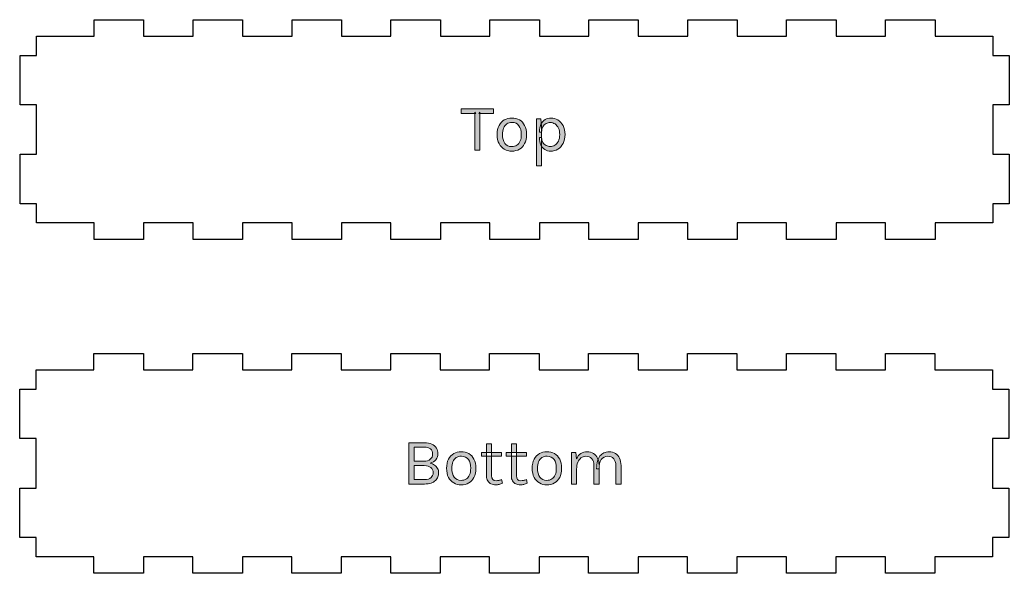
# Model space of a CAD drawing. Header units: centimetres. Extents: x -7.9 to 49.8, y -15.5 to 41.6.
# Drawn here: x -7.92 to 10.09, y -1.97 to 8.1 of the extents above; entities that cross this region are included whole.
import ezdxf

# ---------------------------------------------------------------- set-up
doc = ezdxf.new("R2010")
doc.units = ezdxf.units.CM
doc.header["$MEASUREMENT"] = 0
doc.layers.add('Layer 1', color=7, linetype='Continuous', lineweight=0)

# ---------------------------------------------------------------- blocks, each defined once
blk = doc.blocks.new('Block_5')
at = {"layer": 'Layer 1', "true_color": 0x000000, "transparency": 33554687}
h = blk.add_hatch(color=18, dxfattribs=at)
h.dxf.hatch_style = 2
edge = h.paths.add_edge_path()
edge.add_spline(control_points=[(2.217, -0.35), (2.217, -0.35), (2.124, -0.35), (2.124, -0.35), (2.124, -0.35), (2.124, 0.223), (2.124, 0.223), (2.124, 0.223), (2.204, 0.223), (2.204, 0.223), (2.204, 0.223), (2.215, 0.108), (2.215, 0.108), (2.233, 0.15), (2.258, 0.182), (2.291, 0.204), (2.324, 0.227), (2.363, 0.238), (2.408, 0.238), (2.408, 0.238), (2.408, 0.238), (2.408, 0.238), (2.453, 0.238), (2.492, 0.228), (2.524, 0.207), (2.557, 0.187), (2.581, 0.158), (2.598, 0.121), (2.616, 0.083), (2.624, 0.039), (2.624, -0.013), (2.624, -0.013), (2.624, -0.013), (2.624, -0.013), (2.624, -0.013), (2.624, -0.35), (2.624, -0.35), (2.624, -0.35), (2.532, -0.35), (2.532, -0.35), (2.532, -0.35), (2.532, -0.013), (2.532, -0.013), (2.532, 0.042), (2.519, 0.083), (2.493, 0.112), (2.466, 0.141), (2.431, 0.155), (2.385, 0.155), (2.385, 0.155), (2.385, 0.155), (2.385, 0.155), (2.351, 0.155), (2.321, 0.146), (2.296, 0.127), (2.271, 0.108), (2.251, 0.081), (2.238, 0.046), (2.224, 0.011), (2.217, -0.031), (2.217, -0.079), (2.217, -0.079), (2.217, -0.079), (2.217, -0.079), (2.217, -0.079), (2.217, -0.35), (2.217, -0.35)], knot_values=[0, 0, 0, 0, 1, 1, 1, 2, 2, 2, 3, 3, 3, 4, 4, 4, 5, 5, 5, 6, 6, 6, 7, 7, 7, 8, 8, 8, 9, 9, 9, 10, 10, 10, 11, 11, 11, 12, 12, 12, 13, 13, 13, 14, 14, 14, 15, 15, 15, 16, 16, 16, 17, 17, 17, 18, 18, 18, 19, 19, 19, 20, 20, 20, 21, 21, 21, 22, 22, 22, 22], degree=3, periodic=0)
edge = h.paths.add_edge_path()
edge.add_spline(control_points=[(3.024, -0.35), (3.024, -0.35), (2.93, -0.35), (2.93, -0.35), (2.93, -0.35), (2.93, -0.013), (2.93, -0.013), (2.93, 0.042), (2.917, 0.083), (2.891, 0.112), (2.865, 0.141), (2.829, 0.155), (2.785, 0.155), (2.785, 0.155), (2.785, 0.155), (2.785, 0.155), (2.733, 0.155), (2.693, 0.135), (2.666, 0.095), (2.638, 0.054), (2.624, -0.001), (2.624, -0.072), (2.624, -0.072), (2.624, -0.072), (2.624, -0.072), (2.624, -0.072), (2.581, -0.072), (2.581, -0.072), (2.581, -0.02), (2.586, 0.025), (2.596, 0.064), (2.607, 0.103), (2.621, 0.135), (2.641, 0.161), (2.661, 0.186), (2.684, 0.206), (2.712, 0.219), (2.74, 0.231), (2.772, 0.238), (2.808, 0.238), (2.808, 0.238), (2.808, 0.238), (2.808, 0.238), (2.853, 0.238), (2.892, 0.228), (2.924, 0.207), (2.956, 0.187), (2.981, 0.158), (2.998, 0.121), (3.015, 0.083), (3.024, 0.039), (3.024, -0.013), (3.024, -0.013), (3.024, -0.013), (3.024, -0.013), (3.024, -0.013), (3.024, -0.35), (3.024, -0.35)], knot_values=[0, 0, 0, 0, 1, 1, 1, 2, 2, 2, 3, 3, 3, 4, 4, 4, 5, 5, 5, 6, 6, 6, 7, 7, 7, 8, 8, 8, 9, 9, 9, 10, 10, 10, 11, 11, 11, 12, 12, 12, 13, 13, 13, 14, 14, 14, 15, 15, 15, 16, 16, 16, 17, 17, 17, 18, 18, 18, 19, 19, 19, 19], degree=3, periodic=0)
edge = h.paths.add_edge_path()
edge.add_spline(control_points=[(1.673, -0.283), (1.673, -0.283), (1.673, -0.283), (1.673, -0.283), (1.71, -0.283), (1.742, -0.274), (1.768, -0.256), (1.794, -0.239), (1.814, -0.213), (1.827, -0.18), (1.841, -0.148), (1.847, -0.109), (1.847, -0.063), (1.847, -0.063), (1.847, -0.063), (1.847, -0.063), (1.847, 0.005), (1.833, 0.059), (1.805, 0.098), (1.776, 0.138), (1.734, 0.157), (1.678, 0.157), (1.678, 0.157), (1.678, 0.157), (1.678, 0.157), (1.64, 0.157), (1.609, 0.148), (1.583, 0.131), (1.557, 0.113), (1.538, 0.087), (1.524, 0.054), (1.511, 0.021), (1.504, -0.018), (1.504, -0.063), (1.504, -0.063), (1.504, -0.063), (1.504, -0.063), (1.504, -0.131), (1.518, -0.185), (1.547, -0.224), (1.576, -0.263), (1.618, -0.283), (1.673, -0.283)], knot_values=[0, 0, 0, 0, 1, 1, 1, 2, 2, 2, 3, 3, 3, 4, 4, 4, 5, 5, 5, 6, 6, 6, 7, 7, 7, 8, 8, 8, 9, 9, 9, 10, 10, 10, 11, 11, 11, 12, 12, 12, 13, 13, 13, 14, 14, 14, 14], degree=3, periodic=0)
edge = h.paths.add_edge_path()
edge.add_spline(control_points=[(1.676, -0.365), (1.676, -0.365), (1.676, -0.365), (1.676, -0.365), (1.624, -0.365), (1.578, -0.353), (1.538, -0.33), (1.498, -0.308), (1.466, -0.274), (1.443, -0.229), (1.42, -0.184), (1.408, -0.129), (1.408, -0.063), (1.408, -0.063), (1.408, -0.063), (1.408, -0.063), (1.408, 0.003), (1.42, 0.058), (1.443, 0.102), (1.466, 0.147), (1.498, 0.181), (1.538, 0.204), (1.578, 0.226), (1.624, 0.238), (1.676, 0.238), (1.676, 0.238), (1.676, 0.238), (1.676, 0.238), (1.727, 0.238), (1.773, 0.226), (1.813, 0.204), (1.853, 0.181), (1.885, 0.147), (1.908, 0.102), (1.931, 0.058), (1.942, 0.003), (1.942, -0.063), (1.942, -0.063), (1.942, -0.063), (1.942, -0.063), (1.942, -0.129), (1.931, -0.184), (1.908, -0.229), (1.885, -0.274), (1.853, -0.308), (1.813, -0.33), (1.773, -0.353), (1.727, -0.365), (1.676, -0.365)], knot_values=[0, 0, 0, 0, 1, 1, 1, 2, 2, 2, 3, 3, 3, 4, 4, 4, 5, 5, 5, 6, 6, 6, 7, 7, 7, 8, 8, 8, 9, 9, 9, 10, 10, 10, 11, 11, 11, 12, 12, 12, 13, 13, 13, 14, 14, 14, 15, 15, 15, 16, 16, 16, 16], degree=3, periodic=0)
edge = h.paths.add_edge_path()
edge.add_spline(control_points=[(1.302, 0.159), (1.302, 0.159), (0.936, 0.159), (0.936, 0.159), (0.936, 0.159), (0.936, 0.223), (0.936, 0.223), (0.936, 0.223), (1.302, 0.223), (1.302, 0.223), (1.302, 0.223), (1.302, 0.159), (1.302, 0.159)], knot_values=[0, 0, 0, 0, 1, 1, 1, 2, 2, 2, 3, 3, 3, 4, 4, 4, 4], degree=3, periodic=0)
edge = h.paths.add_edge_path()
edge.add_spline(control_points=[(1.193, -0.365), (1.193, -0.365), (1.193, -0.365), (1.193, -0.365), (1.162, -0.365), (1.134, -0.359), (1.109, -0.347), (1.084, -0.335), (1.065, -0.317), (1.05, -0.293), (1.036, -0.269), (1.029, -0.239), (1.029, -0.203), (1.029, -0.203), (1.029, -0.203), (1.029, -0.203), (1.029, -0.203), (1.029, 0.383), (1.029, 0.383), (1.029, 0.383), (1.121, 0.383), (1.121, 0.383), (1.121, 0.383), (1.121, -0.2), (1.121, -0.2), (1.121, -0.259), (1.149, -0.289), (1.204, -0.289), (1.204, -0.289), (1.204, -0.289), (1.204, -0.289), (1.22, -0.289), (1.236, -0.287), (1.252, -0.284), (1.267, -0.28), (1.284, -0.275), (1.304, -0.267), (1.304, -0.267), (1.304, -0.267), (1.304, -0.267), (1.304, -0.267), (1.317, -0.335), (1.317, -0.335), (1.296, -0.343), (1.276, -0.351), (1.256, -0.356), (1.236, -0.362), (1.215, -0.365), (1.193, -0.365)], knot_values=[0, 0, 0, 0, 1, 1, 1, 2, 2, 2, 3, 3, 3, 4, 4, 4, 5, 5, 5, 6, 6, 6, 7, 7, 7, 8, 8, 8, 9, 9, 9, 10, 10, 10, 11, 11, 11, 12, 12, 12, 13, 13, 13, 14, 14, 14, 15, 15, 15, 16, 16, 16, 16], degree=3, periodic=0)
edge = h.paths.add_edge_path()
edge.add_spline(control_points=[(0.851, 0.159), (0.851, 0.159), (0.485, 0.159), (0.485, 0.159), (0.485, 0.159), (0.485, 0.223), (0.485, 0.223), (0.485, 0.223), (0.851, 0.223), (0.851, 0.223), (0.851, 0.223), (0.851, 0.159), (0.851, 0.159)], knot_values=[0, 0, 0, 0, 1, 1, 1, 2, 2, 2, 3, 3, 3, 4, 4, 4, 4], degree=3, periodic=0)
edge = h.paths.add_edge_path()
edge.add_spline(control_points=[(0.742, -0.365), (0.742, -0.365), (0.742, -0.365), (0.742, -0.365), (0.711, -0.365), (0.683, -0.359), (0.658, -0.347), (0.633, -0.335), (0.614, -0.317), (0.599, -0.293), (0.585, -0.269), (0.578, -0.239), (0.578, -0.203), (0.578, -0.203), (0.578, -0.203), (0.578, -0.203), (0.578, -0.203), (0.578, 0.383), (0.578, 0.383), (0.578, 0.383), (0.67, 0.383), (0.67, 0.383), (0.67, 0.383), (0.67, -0.2), (0.67, -0.2), (0.67, -0.259), (0.698, -0.289), (0.753, -0.289), (0.753, -0.289), (0.753, -0.289), (0.753, -0.289), (0.769, -0.289), (0.785, -0.287), (0.801, -0.284), (0.816, -0.28), (0.833, -0.275), (0.852, -0.267), (0.852, -0.267), (0.852, -0.267), (0.852, -0.267), (0.852, -0.267), (0.866, -0.335), (0.866, -0.335), (0.845, -0.343), (0.825, -0.351), (0.805, -0.356), (0.785, -0.362), (0.764, -0.365), (0.742, -0.365)], knot_values=[0, 0, 0, 0, 1, 1, 1, 2, 2, 2, 3, 3, 3, 4, 4, 4, 5, 5, 5, 6, 6, 6, 7, 7, 7, 8, 8, 8, 9, 9, 9, 10, 10, 10, 11, 11, 11, 12, 12, 12, 13, 13, 13, 14, 14, 14, 15, 15, 15, 16, 16, 16, 16], degree=3, periodic=0)
edge = h.paths.add_edge_path()
edge.add_spline(control_points=[(0.115, -0.283), (0.115, -0.283), (0.115, -0.283), (0.115, -0.283), (0.152, -0.283), (0.184, -0.274), (0.21, -0.256), (0.236, -0.239), (0.256, -0.213), (0.269, -0.18), (0.282, -0.148), (0.289, -0.109), (0.289, -0.063), (0.289, -0.063), (0.289, -0.063), (0.289, -0.063), (0.289, 0.005), (0.275, 0.059), (0.246, 0.098), (0.218, 0.138), (0.176, 0.157), (0.12, 0.157), (0.12, 0.157), (0.12, 0.157), (0.12, 0.157), (0.082, 0.157), (0.051, 0.148), (0.025, 0.131), (-0.001, 0.113), (-0.021, 0.087), (-0.034, 0.054), (-0.047, 0.021), (-0.054, -0.018), (-0.054, -0.063), (-0.054, -0.063), (-0.054, -0.063), (-0.054, -0.063), (-0.054, -0.131), (-0.04, -0.185), (-0.011, -0.224), (0.017, -0.263), (0.059, -0.283), (0.115, -0.283)], knot_values=[0, 0, 0, 0, 1, 1, 1, 2, 2, 2, 3, 3, 3, 4, 4, 4, 5, 5, 5, 6, 6, 6, 7, 7, 7, 8, 8, 8, 9, 9, 9, 10, 10, 10, 11, 11, 11, 12, 12, 12, 13, 13, 13, 14, 14, 14, 14], degree=3, periodic=0)
edge = h.paths.add_edge_path()
edge.add_spline(control_points=[(0.117, -0.365), (0.117, -0.365), (0.117, -0.365), (0.117, -0.365), (0.066, -0.365), (0.02, -0.353), (-0.02, -0.33), (-0.06, -0.308), (-0.092, -0.274), (-0.115, -0.229), (-0.139, -0.184), (-0.15, -0.129), (-0.15, -0.063), (-0.15, -0.063), (-0.15, -0.063), (-0.15, -0.063), (-0.15, 0.003), (-0.139, 0.058), (-0.115, 0.102), (-0.092, 0.147), (-0.06, 0.181), (-0.02, 0.204), (0.02, 0.226), (0.066, 0.238), (0.117, 0.238), (0.117, 0.238), (0.117, 0.238), (0.117, 0.238), (0.169, 0.238), (0.214, 0.226), (0.255, 0.204), (0.295, 0.181), (0.326, 0.147), (0.349, 0.102), (0.372, 0.058), (0.384, 0.003), (0.384, -0.063), (0.384, -0.063), (0.384, -0.063), (0.384, -0.063), (0.384, -0.129), (0.372, -0.184), (0.349, -0.229), (0.326, -0.274), (0.295, -0.308), (0.255, -0.33), (0.214, -0.353), (0.169, -0.365), (0.117, -0.365)], knot_values=[0, 0, 0, 0, 1, 1, 1, 2, 2, 2, 3, 3, 3, 4, 4, 4, 5, 5, 5, 6, 6, 6, 7, 7, 7, 8, 8, 8, 9, 9, 9, 10, 10, 10, 11, 11, 11, 12, 12, 12, 13, 13, 13, 14, 14, 14, 15, 15, 15, 16, 16, 16, 16], degree=3, periodic=0)
edge = h.paths.add_edge_path()
edge.add_spline(control_points=[(-0.556, 0.323), (-0.556, 0.323), (-0.742, 0.323), (-0.742, 0.323), (-0.742, 0.323), (-0.742, 0.066), (-0.742, 0.066), (-0.742, 0.066), (-0.558, 0.066), (-0.558, 0.066), (-0.511, 0.066), (-0.473, 0.078), (-0.446, 0.101), (-0.418, 0.124), (-0.404, 0.156), (-0.404, 0.198), (-0.404, 0.198), (-0.404, 0.198), (-0.404, 0.198), (-0.404, 0.237), (-0.417, 0.268), (-0.444, 0.29), (-0.471, 0.312), (-0.509, 0.323), (-0.556, 0.323), (-0.556, 0.323), (-0.556, 0.323), (-0.556, 0.323)], knot_values=[0, 0, 0, 0, 1, 1, 1, 2, 2, 2, 3, 3, 3, 4, 4, 4, 5, 5, 5, 6, 6, 6, 7, 7, 7, 8, 8, 8, 9, 9, 9, 9], degree=3, periodic=0)
edge = h.paths.add_edge_path()
edge.add_spline(control_points=[(-0.742, -0.014), (-0.742, -0.014), (-0.742, -0.269), (-0.742, -0.269), (-0.742, -0.269), (-0.555, -0.269), (-0.555, -0.269), (-0.498, -0.269), (-0.457, -0.257), (-0.432, -0.233), (-0.407, -0.209), (-0.394, -0.178), (-0.394, -0.14), (-0.394, -0.14), (-0.394, -0.14), (-0.394, -0.14), (-0.394, -0.102), (-0.408, -0.072), (-0.435, -0.049), (-0.462, -0.026), (-0.502, -0.014), (-0.555, -0.014), (-0.555, -0.014), (-0.555, -0.014), (-0.555, -0.014), (-0.555, -0.014), (-0.742, -0.014), (-0.742, -0.014)], knot_values=[0, 0, 0, 0, 1, 1, 1, 2, 2, 2, 3, 3, 3, 4, 4, 4, 5, 5, 5, 6, 6, 6, 7, 7, 7, 8, 8, 8, 9, 9, 9, 9], degree=3, periodic=0)
edge = h.paths.add_edge_path()
edge.add_spline(control_points=[(-0.554, -0.35), (-0.554, -0.35), (-0.836, -0.35), (-0.836, -0.35), (-0.836, -0.35), (-0.836, 0.403), (-0.836, 0.403), (-0.836, 0.403), (-0.554, 0.403), (-0.554, 0.403), (-0.499, 0.403), (-0.453, 0.394), (-0.417, 0.376), (-0.38, 0.358), (-0.353, 0.334), (-0.335, 0.304), (-0.317, 0.274), (-0.308, 0.242), (-0.308, 0.207), (-0.308, 0.207), (-0.308, 0.207), (-0.308, 0.207), (-0.308, 0.163), (-0.32, 0.126), (-0.344, 0.094), (-0.367, 0.062), (-0.403, 0.041), (-0.451, 0.029), (-0.451, 0.029), (-0.451, 0.029), (-0.451, 0.029), (-0.42, 0.024), (-0.393, 0.013), (-0.369, -0.004), (-0.346, -0.021), (-0.328, -0.042), (-0.315, -0.066), (-0.301, -0.091), (-0.295, -0.117), (-0.295, -0.145), (-0.295, -0.145), (-0.295, -0.145), (-0.295, -0.145), (-0.295, -0.171), (-0.299, -0.196), (-0.308, -0.22), (-0.316, -0.244), (-0.331, -0.266), (-0.351, -0.286), (-0.371, -0.306), (-0.397, -0.321), (-0.43, -0.333), (-0.464, -0.344), (-0.505, -0.35), (-0.554, -0.35), (-0.554, -0.35), (-0.554, -0.35), (-0.554, -0.35)], knot_values=[0, 0, 0, 0, 1, 1, 1, 2, 2, 2, 3, 3, 3, 4, 4, 4, 5, 5, 5, 6, 6, 6, 7, 7, 7, 8, 8, 8, 9, 9, 9, 10, 10, 10, 11, 11, 11, 12, 12, 12, 13, 13, 13, 14, 14, 14, 15, 15, 15, 16, 16, 16, 17, 17, 17, 18, 18, 18, 19, 19, 19, 19], degree=3, periodic=0)
at = {"layer": 'Layer 1', "color": 1, "lineweight": 25, "true_color": 0xff0000}
blk.add_open_spline([(8.734, 2.027), (8.734, 2.027), (7.834, 2.027), (7.834, 2.027), (7.834, 2.027), (7.834, 1.727), (7.834, 1.727), (7.834, 1.727), (6.934, 1.727), (6.934, 1.727), (6.934, 1.727), (6.934, 2.027), (6.934, 2.027), (6.934, 2.027), (6.034, 2.027), (6.034, 2.027), (6.034, 2.027), (6.034, 1.727), (6.034, 1.727), (6.034, 1.727), (5.134, 1.727), (5.134, 1.727), (5.134, 1.727), (5.134, 2.027), (5.134, 2.027), (5.134, 2.027), (4.234, 2.027), (4.234, 2.027), (4.234, 2.027), (4.234, 1.727), (4.234, 1.727), (4.234, 1.727), (3.334, 1.727), (3.334, 1.727), (3.334, 1.727), (3.334, 2.027), (3.334, 2.027), (3.334, 2.027), (2.434, 2.027), (2.434, 2.027), (2.434, 2.027), (2.434, 1.727), (2.434, 1.727), (2.434, 1.727), (1.534, 1.727), (1.534, 1.727), (1.534, 1.727), (1.534, 2.027), (1.534, 2.027), (1.534, 2.027), (0.634, 2.027), (0.634, 2.027), (0.634, 2.027), (0.634, 1.727), (0.634, 1.727), (0.634, 1.727), (-0.266, 1.727), (-0.266, 1.727), (-0.266, 1.727), (-0.266, 2.027), (-0.266, 2.027), (-0.266, 2.027), (-1.166, 2.027), (-1.166, 2.027), (-1.166, 2.027), (-1.166, 1.727), (-1.166, 1.727), (-1.166, 1.727), (-2.066, 1.727), (-2.066, 1.727), (-2.066, 1.727), (-2.066, 2.027), (-2.066, 2.027), (-2.066, 2.027), (-2.966, 2.027), (-2.966, 2.027), (-2.966, 2.027), (-2.966, 1.727), (-2.966, 1.727), (-2.966, 1.727), (-3.866, 1.727), (-3.866, 1.727), (-3.866, 1.727), (-3.866, 2.027), (-3.866, 2.027), (-3.866, 2.027), (-4.766, 2.027), (-4.766, 2.027), (-4.766, 2.027), (-4.766, 1.727), (-4.766, 1.727), (-4.766, 1.727), (-5.666, 1.727), (-5.666, 1.727), (-5.666, 1.727), (-5.666, 2.027), (-5.666, 2.027), (-5.666, 2.027), (-6.566, 2.027), (-6.566, 2.027), (-6.566, 2.027), (-6.566, 1.727), (-6.566, 1.727), (-6.566, 1.727), (-7.616, 1.727), (-7.616, 1.727), (-7.616, 1.727), (-7.616, 1.377), (-7.616, 1.377), (-7.616, 1.377), (-7.916, 1.377), (-7.916, 1.377), (-7.916, 1.377), (-7.916, 0.477), (-7.916, 0.477), (-7.916, 0.477), (-7.616, 0.477), (-7.616, 0.477), (-7.616, 0.477), (-7.616, -0.423), (-7.616, -0.423), (-7.616, -0.423), (-7.916, -0.423), (-7.916, -0.423), (-7.916, -0.423), (-7.916, -1.323), (-7.916, -1.323), (-7.916, -1.323), (-7.616, -1.323), (-7.616, -1.323), (-7.616, -1.323), (-7.616, -1.673), (-7.616, -1.673), (-7.616, -1.673), (-6.566, -1.673), (-6.566, -1.673), (-6.566, -1.673), (-6.566, -1.973), (-6.566, -1.973), (-6.566, -1.973), (-5.666, -1.973), (-5.666, -1.973), (-5.666, -1.973), (-5.666, -1.673), (-5.666, -1.673), (-5.666, -1.673), (-4.766, -1.673), (-4.766, -1.673), (-4.766, -1.673), (-4.766, -1.973), (-4.766, -1.973), (-4.766, -1.973), (-3.866, -1.973), (-3.866, -1.973), (-3.866, -1.973), (-3.866, -1.673), (-3.866, -1.673), (-3.866, -1.673), (-2.966, -1.673), (-2.966, -1.673), (-2.966, -1.673), (-2.966, -1.973), (-2.966, -1.973), (-2.966, -1.973), (-2.066, -1.973), (-2.066, -1.973), (-2.066, -1.973), (-2.066, -1.673), (-2.066, -1.673), (-2.066, -1.673), (-1.166, -1.673), (-1.166, -1.673), (-1.166, -1.673), (-1.166, -1.973), (-1.166, -1.973), (-1.166, -1.973), (-0.266, -1.973), (-0.266, -1.973), (-0.266, -1.973), (-0.266, -1.673), (-0.266, -1.673), (-0.266, -1.673), (0.634, -1.673), (0.634, -1.673), (0.634, -1.673), (0.634, -1.973), (0.634, -1.973), (0.634, -1.973), (1.534, -1.973), (1.534, -1.973), (1.534, -1.973), (1.534, -1.673), (1.534, -1.673), (1.534, -1.673), (2.434, -1.673), (2.434, -1.673), (2.434, -1.673), (2.434, -1.973), (2.434, -1.973), (2.434, -1.973), (3.334, -1.973), (3.334, -1.973), (3.334, -1.973), (3.334, -1.673), (3.334, -1.673), (3.334, -1.673), (4.234, -1.673), (4.234, -1.673), (4.234, -1.673), (4.234, -1.973), (4.234, -1.973), (4.234, -1.973), (5.134, -1.973), (5.134, -1.973), (5.134, -1.973), (5.134, -1.673), (5.134, -1.673), (5.134, -1.673), (6.034, -1.673), (6.034, -1.673), (6.034, -1.673), (6.034, -1.973), (6.034, -1.973), (6.034, -1.973), (6.934, -1.973), (6.934, -1.973), (6.934, -1.973), (6.934, -1.673), (6.934, -1.673), (6.934, -1.673), (7.834, -1.673), (7.834, -1.673), (7.834, -1.673), (7.834, -1.973), (7.834, -1.973), (7.834, -1.973), (8.734, -1.973), (8.734, -1.973), (8.734, -1.973), (8.734, -1.673), (8.734, -1.673), (8.734, -1.673), (9.784, -1.673), (9.784, -1.673), (9.784, -1.673), (9.784, -1.323), (9.784, -1.323), (9.784, -1.323), (10.084, -1.323), (10.084, -1.323), (10.084, -1.323), (10.084, -0.423), (10.084, -0.423), (10.084, -0.423), (9.784, -0.423), (9.784, -0.423), (9.784, -0.423), (9.784, 0.477), (9.784, 0.477), (9.784, 0.477), (10.084, 0.477), (10.084, 0.477), (10.084, 0.477), (10.084, 1.377), (10.084, 1.377), (10.084, 1.377), (9.784, 1.377), (9.784, 1.377), (9.784, 1.377), (9.784, 1.727), (9.784, 1.727), (9.784, 1.727), (8.734, 1.727), (8.734, 1.727), (8.734, 1.727), (8.734, 2.027), (8.734, 2.027)], degree=3, knots=[0, 0, 0, 0, 1, 1, 1, 2, 2, 2, 3, 3, 3, 4, 4, 4, 5, 5, 5, 6, 6, 6, 7, 7, 7, 8, 8, 8, 9, 9, 9, 10, 10, 10, 11, 11, 11, 12, 12, 12, 13, 13, 13, 14, 14, 14, 15, 15, 15, 16, 16, 16, 17, 17, 17, 18, 18, 18, 19, 19, 19, 20, 20, 20, 21, 21, 21, 22, 22, 22, 23, 23, 23, 24, 24, 24, 25, 25, 25, 26, 26, 26, 27, 27, 27, 28, 28, 28, 29, 29, 29, 30, 30, 30, 31, 31, 31, 32, 32, 32, 33, 33, 33, 34, 34, 34, 35, 35, 35, 36, 36, 36, 37, 37, 37, 38, 38, 38, 39, 39, 39, 40, 40, 40, 41, 41, 41, 42, 42, 42, 43, 43, 43, 44, 44, 44, 45, 45, 45, 46, 46, 46, 47, 47, 47, 48, 48, 48, 49, 49, 49, 50, 50, 50, 51, 51, 51, 52, 52, 52, 53, 53, 53, 54, 54, 54, 55, 55, 55, 56, 56, 56, 57, 57, 57, 58, 58, 58, 59, 59, 59, 60, 60, 60, 61, 61, 61, 62, 62, 62, 63, 63, 63, 64, 64, 64, 65, 65, 65, 66, 66, 66, 67, 67, 67, 68, 68, 68, 69, 69, 69, 70, 70, 70, 71, 71, 71, 72, 72, 72, 73, 73, 73, 74, 74, 74, 75, 75, 75, 76, 76, 76, 77, 77, 77, 78, 78, 78, 79, 79, 79, 80, 80, 80, 81, 81, 81, 82, 82, 82, 83, 83, 83, 84, 84, 84, 85, 85, 85, 86, 86, 86, 87, 87, 87, 88, 88, 88, 89, 89, 89, 90, 90, 90, 91, 91, 91, 92, 92, 92, 92], dxfattribs=at)
at = {"layer": 'Layer 1'}
for points, knots in [([(-0.554, -0.35), (-0.554, -0.35), (-0.836, -0.35), (-0.836, -0.35), (-0.836, -0.35), (-0.836, 0.403), (-0.836, 0.403), (-0.836, 0.403), (-0.554, 0.403), (-0.554, 0.403), (-0.499, 0.403), (-0.453, 0.394), (-0.417, 0.376), (-0.38, 0.358), (-0.353, 0.334), (-0.335, 0.304), (-0.317, 0.274), (-0.308, 0.242), (-0.308, 0.207), (-0.308, 0.207), (-0.308, 0.207), (-0.308, 0.207), (-0.308, 0.163), (-0.32, 0.126), (-0.344, 0.094), (-0.367, 0.062), (-0.403, 0.041), (-0.451, 0.029), (-0.451, 0.029), (-0.451, 0.029), (-0.451, 0.029), (-0.42, 0.024), (-0.393, 0.013), (-0.369, -0.004), (-0.346, -0.021), (-0.328, -0.042), (-0.315, -0.066), (-0.301, -0.091), (-0.295, -0.117), (-0.295, -0.145), (-0.295, -0.145), (-0.295, -0.145), (-0.295, -0.145), (-0.295, -0.171), (-0.299, -0.196), (-0.308, -0.22), (-0.316, -0.244), (-0.331, -0.266), (-0.351, -0.286), (-0.371, -0.306), (-0.397, -0.321), (-0.43, -0.333), (-0.464, -0.344), (-0.505, -0.35), (-0.554, -0.35), (-0.554, -0.35), (-0.554, -0.35), (-0.554, -0.35)], [0, 0, 0, 0, 1, 1, 1, 2, 2, 2, 3, 3, 3, 4, 4, 4, 5, 5, 5, 6, 6, 6, 7, 7, 7, 8, 8, 8, 9, 9, 9, 10, 10, 10, 11, 11, 11, 12, 12, 12, 13, 13, 13, 14, 14, 14, 15, 15, 15, 16, 16, 16, 17, 17, 17, 18, 18, 18, 19, 19, 19, 19]), ([(0.742, -0.365), (0.742, -0.365), (0.742, -0.365), (0.742, -0.365), (0.711, -0.365), (0.683, -0.359), (0.658, -0.347), (0.633, -0.335), (0.614, -0.317), (0.599, -0.293), (0.585, -0.269), (0.578, -0.239), (0.578, -0.203), (0.578, -0.203), (0.578, -0.203), (0.578, -0.203), (0.578, -0.203), (0.578, 0.383), (0.578, 0.383), (0.578, 0.383), (0.67, 0.383), (0.67, 0.383), (0.67, 0.383), (0.67, -0.2), (0.67, -0.2), (0.67, -0.259), (0.698, -0.289), (0.753, -0.289), (0.753, -0.289), (0.753, -0.289), (0.753, -0.289), (0.769, -0.289), (0.785, -0.287), (0.801, -0.284), (0.816, -0.28), (0.833, -0.275), (0.852, -0.267), (0.852, -0.267), (0.852, -0.267), (0.852, -0.267), (0.852, -0.267), (0.866, -0.335), (0.866, -0.335), (0.845, -0.343), (0.825, -0.351), (0.805, -0.356), (0.785, -0.362), (0.764, -0.365), (0.742, -0.365)], [0, 0, 0, 0, 1, 1, 1, 2, 2, 2, 3, 3, 3, 4, 4, 4, 5, 5, 5, 6, 6, 6, 7, 7, 7, 8, 8, 8, 9, 9, 9, 10, 10, 10, 11, 11, 11, 12, 12, 12, 13, 13, 13, 14, 14, 14, 15, 15, 15, 16, 16, 16, 16]), ([(1.193, -0.365), (1.193, -0.365), (1.193, -0.365), (1.193, -0.365), (1.162, -0.365), (1.134, -0.359), (1.109, -0.347), (1.084, -0.335), (1.065, -0.317), (1.05, -0.293), (1.036, -0.269), (1.029, -0.239), (1.029, -0.203), (1.029, -0.203), (1.029, -0.203), (1.029, -0.203), (1.029, -0.203), (1.029, 0.383), (1.029, 0.383), (1.029, 0.383), (1.121, 0.383), (1.121, 0.383), (1.121, 0.383), (1.121, -0.2), (1.121, -0.2), (1.121, -0.259), (1.149, -0.289), (1.204, -0.289), (1.204, -0.289), (1.204, -0.289), (1.204, -0.289), (1.22, -0.289), (1.236, -0.287), (1.252, -0.284), (1.267, -0.28), (1.284, -0.275), (1.304, -0.267), (1.304, -0.267), (1.304, -0.267), (1.304, -0.267), (1.304, -0.267), (1.317, -0.335), (1.317, -0.335), (1.296, -0.343), (1.276, -0.351), (1.256, -0.356), (1.236, -0.362), (1.215, -0.365), (1.193, -0.365)], [0, 0, 0, 0, 1, 1, 1, 2, 2, 2, 3, 3, 3, 4, 4, 4, 5, 5, 5, 6, 6, 6, 7, 7, 7, 8, 8, 8, 9, 9, 9, 10, 10, 10, 11, 11, 11, 12, 12, 12, 13, 13, 13, 14, 14, 14, 15, 15, 15, 16, 16, 16, 16]), ([(-0.556, 0.323), (-0.556, 0.323), (-0.742, 0.323), (-0.742, 0.323), (-0.742, 0.323), (-0.742, 0.066), (-0.742, 0.066), (-0.742, 0.066), (-0.558, 0.066), (-0.558, 0.066), (-0.511, 0.066), (-0.473, 0.078), (-0.446, 0.101), (-0.418, 0.124), (-0.404, 0.156), (-0.404, 0.198), (-0.404, 0.198), (-0.404, 0.198), (-0.404, 0.198), (-0.404, 0.237), (-0.417, 0.268), (-0.444, 0.29), (-0.471, 0.312), (-0.509, 0.323), (-0.556, 0.323), (-0.556, 0.323), (-0.556, 0.323), (-0.556, 0.323)], [0, 0, 0, 0, 1, 1, 1, 2, 2, 2, 3, 3, 3, 4, 4, 4, 5, 5, 5, 6, 6, 6, 7, 7, 7, 8, 8, 8, 9, 9, 9, 9]), ([(0.117, -0.365), (0.117, -0.365), (0.117, -0.365), (0.117, -0.365), (0.066, -0.365), (0.02, -0.353), (-0.02, -0.33), (-0.06, -0.308), (-0.092, -0.274), (-0.115, -0.229), (-0.139, -0.184), (-0.15, -0.129), (-0.15, -0.063), (-0.15, -0.063), (-0.15, -0.063), (-0.15, -0.063), (-0.15, 0.003), (-0.139, 0.058), (-0.115, 0.102), (-0.092, 0.147), (-0.06, 0.181), (-0.02, 0.204), (0.02, 0.226), (0.066, 0.238), (0.117, 0.238), (0.117, 0.238), (0.117, 0.238), (0.117, 0.238), (0.169, 0.238), (0.214, 0.226), (0.255, 0.204), (0.295, 0.181), (0.326, 0.147), (0.349, 0.102), (0.372, 0.058), (0.384, 0.003), (0.384, -0.063), (0.384, -0.063), (0.384, -0.063), (0.384, -0.063), (0.384, -0.129), (0.372, -0.184), (0.349, -0.229), (0.326, -0.274), (0.295, -0.308), (0.255, -0.33), (0.214, -0.353), (0.169, -0.365), (0.117, -0.365)], [0, 0, 0, 0, 1, 1, 1, 2, 2, 2, 3, 3, 3, 4, 4, 4, 5, 5, 5, 6, 6, 6, 7, 7, 7, 8, 8, 8, 9, 9, 9, 10, 10, 10, 11, 11, 11, 12, 12, 12, 13, 13, 13, 14, 14, 14, 15, 15, 15, 16, 16, 16, 16]), ([(0.851, 0.159), (0.851, 0.159), (0.485, 0.159), (0.485, 0.159), (0.485, 0.159), (0.485, 0.223), (0.485, 0.223), (0.485, 0.223), (0.851, 0.223), (0.851, 0.223), (0.851, 0.223), (0.851, 0.159), (0.851, 0.159)], [0, 0, 0, 0, 1, 1, 1, 2, 2, 2, 3, 3, 3, 4, 4, 4, 4]), ([(1.302, 0.159), (1.302, 0.159), (0.936, 0.159), (0.936, 0.159), (0.936, 0.159), (0.936, 0.223), (0.936, 0.223), (0.936, 0.223), (1.302, 0.223), (1.302, 0.223), (1.302, 0.223), (1.302, 0.159), (1.302, 0.159)], [0, 0, 0, 0, 1, 1, 1, 2, 2, 2, 3, 3, 3, 4, 4, 4, 4]), ([(1.676, -0.365), (1.676, -0.365), (1.676, -0.365), (1.676, -0.365), (1.624, -0.365), (1.578, -0.353), (1.538, -0.33), (1.498, -0.308), (1.466, -0.274), (1.443, -0.229), (1.42, -0.184), (1.408, -0.129), (1.408, -0.063), (1.408, -0.063), (1.408, -0.063), (1.408, -0.063), (1.408, 0.003), (1.42, 0.058), (1.443, 0.102), (1.466, 0.147), (1.498, 0.181), (1.538, 0.204), (1.578, 0.226), (1.624, 0.238), (1.676, 0.238), (1.676, 0.238), (1.676, 0.238), (1.676, 0.238), (1.727, 0.238), (1.773, 0.226), (1.813, 0.204), (1.853, 0.181), (1.885, 0.147), (1.908, 0.102), (1.931, 0.058), (1.942, 0.003), (1.942, -0.063), (1.942, -0.063), (1.942, -0.063), (1.942, -0.063), (1.942, -0.129), (1.931, -0.184), (1.908, -0.229), (1.885, -0.274), (1.853, -0.308), (1.813, -0.33), (1.773, -0.353), (1.727, -0.365), (1.676, -0.365)], [0, 0, 0, 0, 1, 1, 1, 2, 2, 2, 3, 3, 3, 4, 4, 4, 5, 5, 5, 6, 6, 6, 7, 7, 7, 8, 8, 8, 9, 9, 9, 10, 10, 10, 11, 11, 11, 12, 12, 12, 13, 13, 13, 14, 14, 14, 15, 15, 15, 16, 16, 16, 16]), ([(2.217, -0.35), (2.217, -0.35), (2.124, -0.35), (2.124, -0.35), (2.124, -0.35), (2.124, 0.223), (2.124, 0.223), (2.124, 0.223), (2.204, 0.223), (2.204, 0.223), (2.204, 0.223), (2.215, 0.108), (2.215, 0.108), (2.233, 0.15), (2.258, 0.182), (2.291, 0.204), (2.324, 0.227), (2.363, 0.238), (2.408, 0.238), (2.408, 0.238), (2.408, 0.238), (2.408, 0.238), (2.453, 0.238), (2.492, 0.228), (2.524, 0.207), (2.557, 0.187), (2.581, 0.158), (2.598, 0.121), (2.616, 0.083), (2.624, 0.039), (2.624, -0.013), (2.624, -0.013), (2.624, -0.013), (2.624, -0.013), (2.624, -0.013), (2.624, -0.35), (2.624, -0.35), (2.624, -0.35), (2.532, -0.35), (2.532, -0.35), (2.532, -0.35), (2.532, -0.013), (2.532, -0.013), (2.532, 0.042), (2.519, 0.083), (2.493, 0.112), (2.466, 0.141), (2.431, 0.155), (2.385, 0.155), (2.385, 0.155), (2.385, 0.155), (2.385, 0.155), (2.351, 0.155), (2.321, 0.146), (2.296, 0.127), (2.271, 0.108), (2.251, 0.081), (2.238, 0.046), (2.224, 0.011), (2.217, -0.031), (2.217, -0.079), (2.217, -0.079), (2.217, -0.079), (2.217, -0.079), (2.217, -0.079), (2.217, -0.35), (2.217, -0.35)], [0, 0, 0, 0, 1, 1, 1, 2, 2, 2, 3, 3, 3, 4, 4, 4, 5, 5, 5, 6, 6, 6, 7, 7, 7, 8, 8, 8, 9, 9, 9, 10, 10, 10, 11, 11, 11, 12, 12, 12, 13, 13, 13, 14, 14, 14, 15, 15, 15, 16, 16, 16, 17, 17, 17, 18, 18, 18, 19, 19, 19, 20, 20, 20, 21, 21, 21, 22, 22, 22, 22]), ([(3.024, -0.35), (3.024, -0.35), (2.93, -0.35), (2.93, -0.35), (2.93, -0.35), (2.93, -0.013), (2.93, -0.013), (2.93, 0.042), (2.917, 0.083), (2.891, 0.112), (2.865, 0.141), (2.829, 0.155), (2.785, 0.155), (2.785, 0.155), (2.785, 0.155), (2.785, 0.155), (2.733, 0.155), (2.693, 0.135), (2.666, 0.095), (2.638, 0.054), (2.624, -0.001), (2.624, -0.072), (2.624, -0.072), (2.624, -0.072), (2.624, -0.072), (2.624, -0.072), (2.581, -0.072), (2.581, -0.072), (2.581, -0.02), (2.586, 0.025), (2.596, 0.064), (2.607, 0.103), (2.621, 0.135), (2.641, 0.161), (2.661, 0.186), (2.684, 0.206), (2.712, 0.219), (2.74, 0.231), (2.772, 0.238), (2.808, 0.238), (2.808, 0.238), (2.808, 0.238), (2.808, 0.238), (2.853, 0.238), (2.892, 0.228), (2.924, 0.207), (2.956, 0.187), (2.981, 0.158), (2.998, 0.121), (3.015, 0.083), (3.024, 0.039), (3.024, -0.013), (3.024, -0.013), (3.024, -0.013), (3.024, -0.013), (3.024, -0.013), (3.024, -0.35), (3.024, -0.35)], [0, 0, 0, 0, 1, 1, 1, 2, 2, 2, 3, 3, 3, 4, 4, 4, 5, 5, 5, 6, 6, 6, 7, 7, 7, 8, 8, 8, 9, 9, 9, 10, 10, 10, 11, 11, 11, 12, 12, 12, 13, 13, 13, 14, 14, 14, 15, 15, 15, 16, 16, 16, 17, 17, 17, 18, 18, 18, 19, 19, 19, 19]), ([(0.115, -0.283), (0.115, -0.283), (0.115, -0.283), (0.115, -0.283), (0.152, -0.283), (0.184, -0.274), (0.21, -0.256), (0.236, -0.239), (0.256, -0.213), (0.269, -0.18), (0.282, -0.148), (0.289, -0.109), (0.289, -0.063), (0.289, -0.063), (0.289, -0.063), (0.289, -0.063), (0.289, 0.005), (0.275, 0.059), (0.246, 0.098), (0.218, 0.138), (0.176, 0.157), (0.12, 0.157), (0.12, 0.157), (0.12, 0.157), (0.12, 0.157), (0.082, 0.157), (0.051, 0.148), (0.025, 0.131), (-0.001, 0.113), (-0.021, 0.087), (-0.034, 0.054), (-0.047, 0.021), (-0.054, -0.018), (-0.054, -0.063), (-0.054, -0.063), (-0.054, -0.063), (-0.054, -0.063), (-0.054, -0.131), (-0.04, -0.185), (-0.011, -0.224), (0.017, -0.263), (0.059, -0.283), (0.115, -0.283)], [0, 0, 0, 0, 1, 1, 1, 2, 2, 2, 3, 3, 3, 4, 4, 4, 5, 5, 5, 6, 6, 6, 7, 7, 7, 8, 8, 8, 9, 9, 9, 10, 10, 10, 11, 11, 11, 12, 12, 12, 13, 13, 13, 14, 14, 14, 14]), ([(1.673, -0.283), (1.673, -0.283), (1.673, -0.283), (1.673, -0.283), (1.71, -0.283), (1.742, -0.274), (1.768, -0.256), (1.794, -0.239), (1.814, -0.213), (1.827, -0.18), (1.841, -0.148), (1.847, -0.109), (1.847, -0.063), (1.847, -0.063), (1.847, -0.063), (1.847, -0.063), (1.847, 0.005), (1.833, 0.059), (1.805, 0.098), (1.776, 0.138), (1.734, 0.157), (1.678, 0.157), (1.678, 0.157), (1.678, 0.157), (1.678, 0.157), (1.64, 0.157), (1.609, 0.148), (1.583, 0.131), (1.557, 0.113), (1.538, 0.087), (1.524, 0.054), (1.511, 0.021), (1.504, -0.018), (1.504, -0.063), (1.504, -0.063), (1.504, -0.063), (1.504, -0.063), (1.504, -0.131), (1.518, -0.185), (1.547, -0.224), (1.576, -0.263), (1.618, -0.283), (1.673, -0.283)], [0, 0, 0, 0, 1, 1, 1, 2, 2, 2, 3, 3, 3, 4, 4, 4, 5, 5, 5, 6, 6, 6, 7, 7, 7, 8, 8, 8, 9, 9, 9, 10, 10, 10, 11, 11, 11, 12, 12, 12, 13, 13, 13, 14, 14, 14, 14]), ([(-0.742, -0.014), (-0.742, -0.014), (-0.742, -0.269), (-0.742, -0.269), (-0.742, -0.269), (-0.555, -0.269), (-0.555, -0.269), (-0.498, -0.269), (-0.457, -0.257), (-0.432, -0.233), (-0.407, -0.209), (-0.394, -0.178), (-0.394, -0.14), (-0.394, -0.14), (-0.394, -0.14), (-0.394, -0.14), (-0.394, -0.102), (-0.408, -0.072), (-0.435, -0.049), (-0.462, -0.026), (-0.502, -0.014), (-0.555, -0.014), (-0.555, -0.014), (-0.555, -0.014), (-0.555, -0.014), (-0.555, -0.014), (-0.742, -0.014), (-0.742, -0.014)], [0, 0, 0, 0, 1, 1, 1, 2, 2, 2, 3, 3, 3, 4, 4, 4, 5, 5, 5, 6, 6, 6, 7, 7, 7, 8, 8, 8, 9, 9, 9, 9])]:
    blk.add_open_spline(points, degree=3, knots=knots, dxfattribs=at)
blk = doc.blocks.new('Block_6')
at = {"layer": 'Layer 1', "true_color": 0x000000, "transparency": 33554687}
h = blk.add_hatch(color=18, dxfattribs=at)
h.dxf.hatch_style = 2
edge = h.paths.add_edge_path()
edge.add_spline(control_points=[(1.58, 5.445), (1.58, 5.445), (1.487, 5.445), (1.487, 5.445), (1.487, 5.445), (1.487, 6.3), (1.487, 6.3), (1.487, 6.3), (1.565, 6.3), (1.565, 6.3), (1.565, 6.3), (1.58, 6.166), (1.58, 6.166), (1.58, 6.166), (1.58, 5.445), (1.58, 5.445)], knot_values=[0, 0, 0, 0, 1, 1, 1, 2, 2, 2, 3, 3, 3, 4, 4, 4, 5, 5, 5, 5], degree=3, periodic=0)
edge = h.paths.add_edge_path()
edge.add_spline(control_points=[(1.747, 5.712), (1.747, 5.712), (1.747, 5.712), (1.747, 5.712), (1.705, 5.712), (1.669, 5.722), (1.638, 5.741), (1.607, 5.76), (1.583, 5.788), (1.566, 5.825), (1.549, 5.862), (1.541, 5.908), (1.541, 5.961), (1.541, 5.961), (1.541, 5.961), (1.541, 5.961), (1.541, 5.961), (1.58, 5.961), (1.58, 5.961), (1.58, 5.925), (1.588, 5.895), (1.602, 5.871), (1.617, 5.846), (1.637, 5.828), (1.66, 5.815), (1.684, 5.803), (1.709, 5.796), (1.736, 5.796), (1.736, 5.796), (1.736, 5.796), (1.736, 5.796), (1.765, 5.796), (1.793, 5.805), (1.819, 5.821), (1.845, 5.838), (1.867, 5.862), (1.884, 5.895), (1.901, 5.927), (1.909, 5.967), (1.909, 6.015), (1.909, 6.015), (1.909, 6.015), (1.909, 6.015), (1.909, 6.06), (1.901, 6.099), (1.886, 6.132), (1.871, 6.164), (1.85, 6.189), (1.824, 6.206), (1.798, 6.223), (1.769, 6.232), (1.737, 6.232), (1.737, 6.232), (1.737, 6.232), (1.737, 6.232), (1.71, 6.232), (1.685, 6.225), (1.661, 6.212), (1.637, 6.199), (1.617, 6.18), (1.602, 6.154), (1.588, 6.129), (1.58, 6.098), (1.58, 6.06), (1.58, 6.06), (1.58, 6.06), (1.58, 6.06), (1.58, 6.06), (1.541, 6.06), (1.541, 6.06), (1.541, 6.116), (1.55, 6.163), (1.568, 6.2), (1.587, 6.238), (1.612, 6.267), (1.643, 6.286), (1.675, 6.305), (1.71, 6.315), (1.749, 6.315), (1.749, 6.315), (1.749, 6.315), (1.749, 6.315), (1.794, 6.315), (1.836, 6.303), (1.875, 6.279), (1.914, 6.255), (1.945, 6.22), (1.969, 6.176), (1.993, 6.131), (2.005, 6.077), (2.005, 6.015), (2.005, 6.015), (2.005, 6.015), (2.005, 6.015), (2.005, 5.952), (1.993, 5.897), (1.969, 5.852), (1.945, 5.807), (1.913, 5.772), (1.874, 5.748), (1.834, 5.724), (1.792, 5.712), (1.747, 5.712)], knot_values=[0, 0, 0, 0, 1, 1, 1, 2, 2, 2, 3, 3, 3, 4, 4, 4, 5, 5, 5, 6, 6, 6, 7, 7, 7, 8, 8, 8, 9, 9, 9, 10, 10, 10, 11, 11, 11, 12, 12, 12, 13, 13, 13, 14, 14, 14, 15, 15, 15, 16, 16, 16, 17, 17, 17, 18, 18, 18, 19, 19, 19, 20, 20, 20, 21, 21, 21, 22, 22, 22, 23, 23, 23, 24, 24, 24, 25, 25, 25, 26, 26, 26, 27, 27, 27, 28, 28, 28, 29, 29, 29, 30, 30, 30, 31, 31, 31, 32, 32, 32, 33, 33, 33, 34, 34, 34, 34], degree=3, periodic=0)
edge = h.paths.add_edge_path()
edge.add_spline(control_points=[(1.036, 5.794), (1.036, 5.794), (1.036, 5.794), (1.036, 5.794), (1.073, 5.794), (1.105, 5.803), (1.131, 5.821), (1.157, 5.838), (1.177, 5.864), (1.19, 5.897), (1.203, 5.929), (1.21, 5.968), (1.21, 6.014), (1.21, 6.014), (1.21, 6.014), (1.21, 6.014), (1.21, 6.082), (1.196, 6.136), (1.167, 6.175), (1.139, 6.215), (1.097, 6.234), (1.041, 6.234), (1.041, 6.234), (1.041, 6.234), (1.041, 6.234), (1.003, 6.234), (0.972, 6.225), (0.946, 6.208), (0.92, 6.19), (0.9, 6.164), (0.887, 6.131), (0.874, 6.098), (0.867, 6.059), (0.867, 6.014), (0.867, 6.014), (0.867, 6.014), (0.867, 6.014), (0.867, 5.946), (0.881, 5.892), (0.91, 5.853), (0.938, 5.814), (0.98, 5.794), (1.036, 5.794)], knot_values=[0, 0, 0, 0, 1, 1, 1, 2, 2, 2, 3, 3, 3, 4, 4, 4, 5, 5, 5, 6, 6, 6, 7, 7, 7, 8, 8, 8, 9, 9, 9, 10, 10, 10, 11, 11, 11, 12, 12, 12, 13, 13, 13, 14, 14, 14, 14], degree=3, periodic=0)
edge = h.paths.add_edge_path()
edge.add_spline(control_points=[(1.038, 5.712), (1.038, 5.712), (1.038, 5.712), (1.038, 5.712), (0.987, 5.712), (0.941, 5.724), (0.901, 5.747), (0.861, 5.769), (0.829, 5.803), (0.806, 5.848), (0.782, 5.893), (0.771, 5.948), (0.771, 6.014), (0.771, 6.014), (0.771, 6.014), (0.771, 6.014), (0.771, 6.08), (0.782, 6.135), (0.806, 6.179), (0.829, 6.224), (0.861, 6.258), (0.901, 6.281), (0.941, 6.303), (0.987, 6.315), (1.038, 6.315), (1.038, 6.315), (1.038, 6.315), (1.038, 6.315), (1.09, 6.315), (1.135, 6.303), (1.176, 6.281), (1.216, 6.258), (1.247, 6.224), (1.27, 6.179), (1.293, 6.135), (1.305, 6.08), (1.305, 6.014), (1.305, 6.014), (1.305, 6.014), (1.305, 6.014), (1.305, 5.948), (1.293, 5.893), (1.27, 5.848), (1.247, 5.803), (1.216, 5.769), (1.176, 5.747), (1.135, 5.724), (1.09, 5.712), (1.038, 5.712)], knot_values=[0, 0, 0, 0, 1, 1, 1, 2, 2, 2, 3, 3, 3, 4, 4, 4, 5, 5, 5, 6, 6, 6, 7, 7, 7, 8, 8, 8, 9, 9, 9, 10, 10, 10, 11, 11, 11, 12, 12, 12, 13, 13, 13, 14, 14, 14, 15, 15, 15, 16, 16, 16, 16], degree=3, periodic=0)
edge = h.paths.add_edge_path()
edge.add_spline(control_points=[(0.383, 6.4), (0.383, 6.4), (0.116, 6.4), (0.116, 6.4), (0.116, 6.4), (0.116, 6.48), (0.116, 6.48), (0.116, 6.48), (0.703, 6.48), (0.703, 6.48), (0.703, 6.48), (0.703, 6.4), (0.703, 6.4), (0.703, 6.4), (0.435, 6.4), (0.435, 6.4), (0.435, 6.4), (0.456, 6.422), (0.456, 6.422), (0.456, 6.422), (0.456, 5.727), (0.456, 5.727), (0.456, 5.727), (0.362, 5.727), (0.362, 5.727), (0.362, 5.727), (0.362, 6.422), (0.362, 6.422), (0.362, 6.422), (0.383, 6.4), (0.383, 6.4)], knot_values=[0, 0, 0, 0, 1, 1, 1, 2, 2, 2, 3, 3, 3, 4, 4, 4, 5, 5, 5, 6, 6, 6, 7, 7, 7, 8, 8, 8, 9, 9, 9, 10, 10, 10, 10], degree=3, periodic=0)
at = {"layer": 'Layer 1', "color": 1, "lineweight": 25, "true_color": 0xff0000}
blk.add_open_spline([(8.738, 8.104), (8.738, 8.104), (7.838, 8.104), (7.838, 8.104), (7.838, 8.104), (7.838, 7.804), (7.838, 7.804), (7.838, 7.804), (6.938, 7.804), (6.938, 7.804), (6.938, 7.804), (6.938, 8.104), (6.938, 8.104), (6.938, 8.104), (6.038, 8.104), (6.038, 8.104), (6.038, 8.104), (6.038, 7.804), (6.038, 7.804), (6.038, 7.804), (5.138, 7.804), (5.138, 7.804), (5.138, 7.804), (5.138, 8.104), (5.138, 8.104), (5.138, 8.104), (4.238, 8.104), (4.238, 8.104), (4.238, 8.104), (4.238, 7.804), (4.238, 7.804), (4.238, 7.804), (3.338, 7.804), (3.338, 7.804), (3.338, 7.804), (3.338, 8.104), (3.338, 8.104), (3.338, 8.104), (2.438, 8.104), (2.438, 8.104), (2.438, 8.104), (2.438, 7.804), (2.438, 7.804), (2.438, 7.804), (1.538, 7.804), (1.538, 7.804), (1.538, 7.804), (1.538, 8.104), (1.538, 8.104), (1.538, 8.104), (0.638, 8.104), (0.638, 8.104), (0.638, 8.104), (0.638, 7.804), (0.638, 7.804), (0.638, 7.804), (-0.262, 7.804), (-0.262, 7.804), (-0.262, 7.804), (-0.262, 8.104), (-0.262, 8.104), (-0.262, 8.104), (-1.162, 8.104), (-1.162, 8.104), (-1.162, 8.104), (-1.162, 7.804), (-1.162, 7.804), (-1.162, 7.804), (-2.062, 7.804), (-2.062, 7.804), (-2.062, 7.804), (-2.062, 8.104), (-2.062, 8.104), (-2.062, 8.104), (-2.962, 8.104), (-2.962, 8.104), (-2.962, 8.104), (-2.962, 7.804), (-2.962, 7.804), (-2.962, 7.804), (-3.862, 7.804), (-3.862, 7.804), (-3.862, 7.804), (-3.862, 8.104), (-3.862, 8.104), (-3.862, 8.104), (-4.762, 8.104), (-4.762, 8.104), (-4.762, 8.104), (-4.762, 7.804), (-4.762, 7.804), (-4.762, 7.804), (-5.662, 7.804), (-5.662, 7.804), (-5.662, 7.804), (-5.662, 8.104), (-5.662, 8.104), (-5.662, 8.104), (-6.562, 8.104), (-6.562, 8.104), (-6.562, 8.104), (-6.562, 7.804), (-6.562, 7.804), (-6.562, 7.804), (-7.612, 7.804), (-7.612, 7.804), (-7.612, 7.804), (-7.612, 7.454), (-7.612, 7.454), (-7.612, 7.454), (-7.912, 7.454), (-7.912, 7.454), (-7.912, 7.454), (-7.912, 6.554), (-7.912, 6.554), (-7.912, 6.554), (-7.612, 6.554), (-7.612, 6.554), (-7.612, 6.554), (-7.612, 5.654), (-7.612, 5.654), (-7.612, 5.654), (-7.912, 5.654), (-7.912, 5.654), (-7.912, 5.654), (-7.912, 4.754), (-7.912, 4.754), (-7.912, 4.754), (-7.612, 4.754), (-7.612, 4.754), (-7.612, 4.754), (-7.612, 4.404), (-7.612, 4.404), (-7.612, 4.404), (-6.562, 4.404), (-6.562, 4.404), (-6.562, 4.404), (-6.562, 4.104), (-6.562, 4.104), (-6.562, 4.104), (-5.662, 4.104), (-5.662, 4.104), (-5.662, 4.104), (-5.662, 4.404), (-5.662, 4.404), (-5.662, 4.404), (-4.762, 4.404), (-4.762, 4.404), (-4.762, 4.404), (-4.762, 4.104), (-4.762, 4.104), (-4.762, 4.104), (-3.862, 4.104), (-3.862, 4.104), (-3.862, 4.104), (-3.862, 4.404), (-3.862, 4.404), (-3.862, 4.404), (-2.962, 4.404), (-2.962, 4.404), (-2.962, 4.404), (-2.962, 4.104), (-2.962, 4.104), (-2.962, 4.104), (-2.062, 4.104), (-2.062, 4.104), (-2.062, 4.104), (-2.062, 4.404), (-2.062, 4.404), (-2.062, 4.404), (-1.162, 4.404), (-1.162, 4.404), (-1.162, 4.404), (-1.162, 4.104), (-1.162, 4.104), (-1.162, 4.104), (-0.262, 4.104), (-0.262, 4.104), (-0.262, 4.104), (-0.262, 4.404), (-0.262, 4.404), (-0.262, 4.404), (0.638, 4.404), (0.638, 4.404), (0.638, 4.404), (0.638, 4.104), (0.638, 4.104), (0.638, 4.104), (1.538, 4.104), (1.538, 4.104), (1.538, 4.104), (1.538, 4.404), (1.538, 4.404), (1.538, 4.404), (2.438, 4.404), (2.438, 4.404), (2.438, 4.404), (2.438, 4.104), (2.438, 4.104), (2.438, 4.104), (3.338, 4.104), (3.338, 4.104), (3.338, 4.104), (3.338, 4.404), (3.338, 4.404), (3.338, 4.404), (4.238, 4.404), (4.238, 4.404), (4.238, 4.404), (4.238, 4.104), (4.238, 4.104), (4.238, 4.104), (5.138, 4.104), (5.138, 4.104), (5.138, 4.104), (5.138, 4.404), (5.138, 4.404), (5.138, 4.404), (6.038, 4.404), (6.038, 4.404), (6.038, 4.404), (6.038, 4.104), (6.038, 4.104), (6.038, 4.104), (6.938, 4.104), (6.938, 4.104), (6.938, 4.104), (6.938, 4.404), (6.938, 4.404), (6.938, 4.404), (7.838, 4.404), (7.838, 4.404), (7.838, 4.404), (7.838, 4.104), (7.838, 4.104), (7.838, 4.104), (8.738, 4.104), (8.738, 4.104), (8.738, 4.104), (8.738, 4.404), (8.738, 4.404), (8.738, 4.404), (9.788, 4.404), (9.788, 4.404), (9.788, 4.404), (9.788, 4.754), (9.788, 4.754), (9.788, 4.754), (10.088, 4.754), (10.088, 4.754), (10.088, 4.754), (10.088, 5.654), (10.088, 5.654), (10.088, 5.654), (9.788, 5.654), (9.788, 5.654), (9.788, 5.654), (9.788, 6.554), (9.788, 6.554), (9.788, 6.554), (10.088, 6.554), (10.088, 6.554), (10.088, 6.554), (10.088, 7.454), (10.088, 7.454), (10.088, 7.454), (9.788, 7.454), (9.788, 7.454), (9.788, 7.454), (9.788, 7.804), (9.788, 7.804), (9.788, 7.804), (8.738, 7.804), (8.738, 7.804), (8.738, 7.804), (8.738, 8.104), (8.738, 8.104)], degree=3, knots=[0, 0, 0, 0, 1, 1, 1, 2, 2, 2, 3, 3, 3, 4, 4, 4, 5, 5, 5, 6, 6, 6, 7, 7, 7, 8, 8, 8, 9, 9, 9, 10, 10, 10, 11, 11, 11, 12, 12, 12, 13, 13, 13, 14, 14, 14, 15, 15, 15, 16, 16, 16, 17, 17, 17, 18, 18, 18, 19, 19, 19, 20, 20, 20, 21, 21, 21, 22, 22, 22, 23, 23, 23, 24, 24, 24, 25, 25, 25, 26, 26, 26, 27, 27, 27, 28, 28, 28, 29, 29, 29, 30, 30, 30, 31, 31, 31, 32, 32, 32, 33, 33, 33, 34, 34, 34, 35, 35, 35, 36, 36, 36, 37, 37, 37, 38, 38, 38, 39, 39, 39, 40, 40, 40, 41, 41, 41, 42, 42, 42, 43, 43, 43, 44, 44, 44, 45, 45, 45, 46, 46, 46, 47, 47, 47, 48, 48, 48, 49, 49, 49, 50, 50, 50, 51, 51, 51, 52, 52, 52, 53, 53, 53, 54, 54, 54, 55, 55, 55, 56, 56, 56, 57, 57, 57, 58, 58, 58, 59, 59, 59, 60, 60, 60, 61, 61, 61, 62, 62, 62, 63, 63, 63, 64, 64, 64, 65, 65, 65, 66, 66, 66, 67, 67, 67, 68, 68, 68, 69, 69, 69, 70, 70, 70, 71, 71, 71, 72, 72, 72, 73, 73, 73, 74, 74, 74, 75, 75, 75, 76, 76, 76, 77, 77, 77, 78, 78, 78, 79, 79, 79, 80, 80, 80, 81, 81, 81, 82, 82, 82, 83, 83, 83, 84, 84, 84, 85, 85, 85, 86, 86, 86, 87, 87, 87, 88, 88, 88, 89, 89, 89, 90, 90, 90, 91, 91, 91, 92, 92, 92, 92], dxfattribs=at)
at = {"layer": 'Layer 1'}
for points, knots in [([(0.383, 6.4), (0.383, 6.4), (0.116, 6.4), (0.116, 6.4), (0.116, 6.4), (0.116, 6.48), (0.116, 6.48), (0.116, 6.48), (0.703, 6.48), (0.703, 6.48), (0.703, 6.48), (0.703, 6.4), (0.703, 6.4), (0.703, 6.4), (0.435, 6.4), (0.435, 6.4), (0.435, 6.4), (0.456, 6.422), (0.456, 6.422), (0.456, 6.422), (0.456, 5.727), (0.456, 5.727), (0.456, 5.727), (0.362, 5.727), (0.362, 5.727), (0.362, 5.727), (0.362, 6.422), (0.362, 6.422), (0.362, 6.422), (0.383, 6.4), (0.383, 6.4)], [0, 0, 0, 0, 1, 1, 1, 2, 2, 2, 3, 3, 3, 4, 4, 4, 5, 5, 5, 6, 6, 6, 7, 7, 7, 8, 8, 8, 9, 9, 9, 10, 10, 10, 10]), ([(1.038, 5.712), (1.038, 5.712), (1.038, 5.712), (1.038, 5.712), (0.987, 5.712), (0.941, 5.724), (0.901, 5.747), (0.861, 5.769), (0.829, 5.803), (0.806, 5.848), (0.782, 5.893), (0.771, 5.948), (0.771, 6.014), (0.771, 6.014), (0.771, 6.014), (0.771, 6.014), (0.771, 6.08), (0.782, 6.135), (0.806, 6.179), (0.829, 6.224), (0.861, 6.258), (0.901, 6.281), (0.941, 6.303), (0.987, 6.315), (1.038, 6.315), (1.038, 6.315), (1.038, 6.315), (1.038, 6.315), (1.09, 6.315), (1.135, 6.303), (1.176, 6.281), (1.216, 6.258), (1.247, 6.224), (1.27, 6.179), (1.293, 6.135), (1.305, 6.08), (1.305, 6.014), (1.305, 6.014), (1.305, 6.014), (1.305, 6.014), (1.305, 5.948), (1.293, 5.893), (1.27, 5.848), (1.247, 5.803), (1.216, 5.769), (1.176, 5.747), (1.135, 5.724), (1.09, 5.712), (1.038, 5.712)], [0, 0, 0, 0, 1, 1, 1, 2, 2, 2, 3, 3, 3, 4, 4, 4, 5, 5, 5, 6, 6, 6, 7, 7, 7, 8, 8, 8, 9, 9, 9, 10, 10, 10, 11, 11, 11, 12, 12, 12, 13, 13, 13, 14, 14, 14, 15, 15, 15, 16, 16, 16, 16]), ([(1.747, 5.712), (1.747, 5.712), (1.747, 5.712), (1.747, 5.712), (1.705, 5.712), (1.669, 5.722), (1.638, 5.741), (1.607, 5.76), (1.583, 5.788), (1.566, 5.825), (1.549, 5.862), (1.541, 5.908), (1.541, 5.961), (1.541, 5.961), (1.541, 5.961), (1.541, 5.961), (1.541, 5.961), (1.58, 5.961), (1.58, 5.961), (1.58, 5.925), (1.588, 5.895), (1.602, 5.871), (1.617, 5.846), (1.637, 5.828), (1.66, 5.815), (1.684, 5.803), (1.709, 5.796), (1.736, 5.796), (1.736, 5.796), (1.736, 5.796), (1.736, 5.796), (1.765, 5.796), (1.793, 5.805), (1.819, 5.821), (1.845, 5.838), (1.867, 5.862), (1.884, 5.895), (1.901, 5.927), (1.909, 5.967), (1.909, 6.015), (1.909, 6.015), (1.909, 6.015), (1.909, 6.015), (1.909, 6.06), (1.901, 6.099), (1.886, 6.132), (1.871, 6.164), (1.85, 6.189), (1.824, 6.206), (1.798, 6.223), (1.769, 6.232), (1.737, 6.232), (1.737, 6.232), (1.737, 6.232), (1.737, 6.232), (1.71, 6.232), (1.685, 6.225), (1.661, 6.212), (1.637, 6.199), (1.617, 6.18), (1.602, 6.154), (1.588, 6.129), (1.58, 6.098), (1.58, 6.06), (1.58, 6.06), (1.58, 6.06), (1.58, 6.06), (1.58, 6.06), (1.541, 6.06), (1.541, 6.06), (1.541, 6.116), (1.55, 6.163), (1.568, 6.2), (1.587, 6.238), (1.612, 6.267), (1.643, 6.286), (1.675, 6.305), (1.71, 6.315), (1.749, 6.315), (1.749, 6.315), (1.749, 6.315), (1.749, 6.315), (1.794, 6.315), (1.836, 6.303), (1.875, 6.279), (1.914, 6.255), (1.945, 6.22), (1.969, 6.176), (1.993, 6.131), (2.005, 6.077), (2.005, 6.015), (2.005, 6.015), (2.005, 6.015), (2.005, 6.015), (2.005, 5.952), (1.993, 5.897), (1.969, 5.852), (1.945, 5.807), (1.913, 5.772), (1.874, 5.748), (1.834, 5.724), (1.792, 5.712), (1.747, 5.712)], [0, 0, 0, 0, 1, 1, 1, 2, 2, 2, 3, 3, 3, 4, 4, 4, 5, 5, 5, 6, 6, 6, 7, 7, 7, 8, 8, 8, 9, 9, 9, 10, 10, 10, 11, 11, 11, 12, 12, 12, 13, 13, 13, 14, 14, 14, 15, 15, 15, 16, 16, 16, 17, 17, 17, 18, 18, 18, 19, 19, 19, 20, 20, 20, 21, 21, 21, 22, 22, 22, 23, 23, 23, 24, 24, 24, 25, 25, 25, 26, 26, 26, 27, 27, 27, 28, 28, 28, 29, 29, 29, 30, 30, 30, 31, 31, 31, 32, 32, 32, 33, 33, 33, 34, 34, 34, 34]), ([(1.036, 5.794), (1.036, 5.794), (1.036, 5.794), (1.036, 5.794), (1.073, 5.794), (1.105, 5.803), (1.131, 5.821), (1.157, 5.838), (1.177, 5.864), (1.19, 5.897), (1.203, 5.929), (1.21, 5.968), (1.21, 6.014), (1.21, 6.014), (1.21, 6.014), (1.21, 6.014), (1.21, 6.082), (1.196, 6.136), (1.167, 6.175), (1.139, 6.215), (1.097, 6.234), (1.041, 6.234), (1.041, 6.234), (1.041, 6.234), (1.041, 6.234), (1.003, 6.234), (0.972, 6.225), (0.946, 6.208), (0.92, 6.19), (0.9, 6.164), (0.887, 6.131), (0.874, 6.098), (0.867, 6.059), (0.867, 6.014), (0.867, 6.014), (0.867, 6.014), (0.867, 6.014), (0.867, 5.946), (0.881, 5.892), (0.91, 5.853), (0.938, 5.814), (0.98, 5.794), (1.036, 5.794)], [0, 0, 0, 0, 1, 1, 1, 2, 2, 2, 3, 3, 3, 4, 4, 4, 5, 5, 5, 6, 6, 6, 7, 7, 7, 8, 8, 8, 9, 9, 9, 10, 10, 10, 11, 11, 11, 12, 12, 12, 13, 13, 13, 14, 14, 14, 14]), ([(1.58, 5.445), (1.58, 5.445), (1.487, 5.445), (1.487, 5.445), (1.487, 5.445), (1.487, 6.3), (1.487, 6.3), (1.487, 6.3), (1.565, 6.3), (1.565, 6.3), (1.565, 6.3), (1.58, 6.166), (1.58, 6.166), (1.58, 6.166), (1.58, 5.445), (1.58, 5.445)], [0, 0, 0, 0, 1, 1, 1, 2, 2, 2, 3, 3, 3, 4, 4, 4, 5, 5, 5, 5])]:
    blk.add_open_spline(points, degree=3, knots=knots, dxfattribs=at)

msp = doc.modelspace()

# ---------------------------------------------------------------- block references
at = {"layer": 'Layer 1'}
for name in ['Block_6', 'Block_5']:
    msp.add_blockref(name, (0, 0), dxfattribs=at)

doc.saveas('drawing.dxf')
